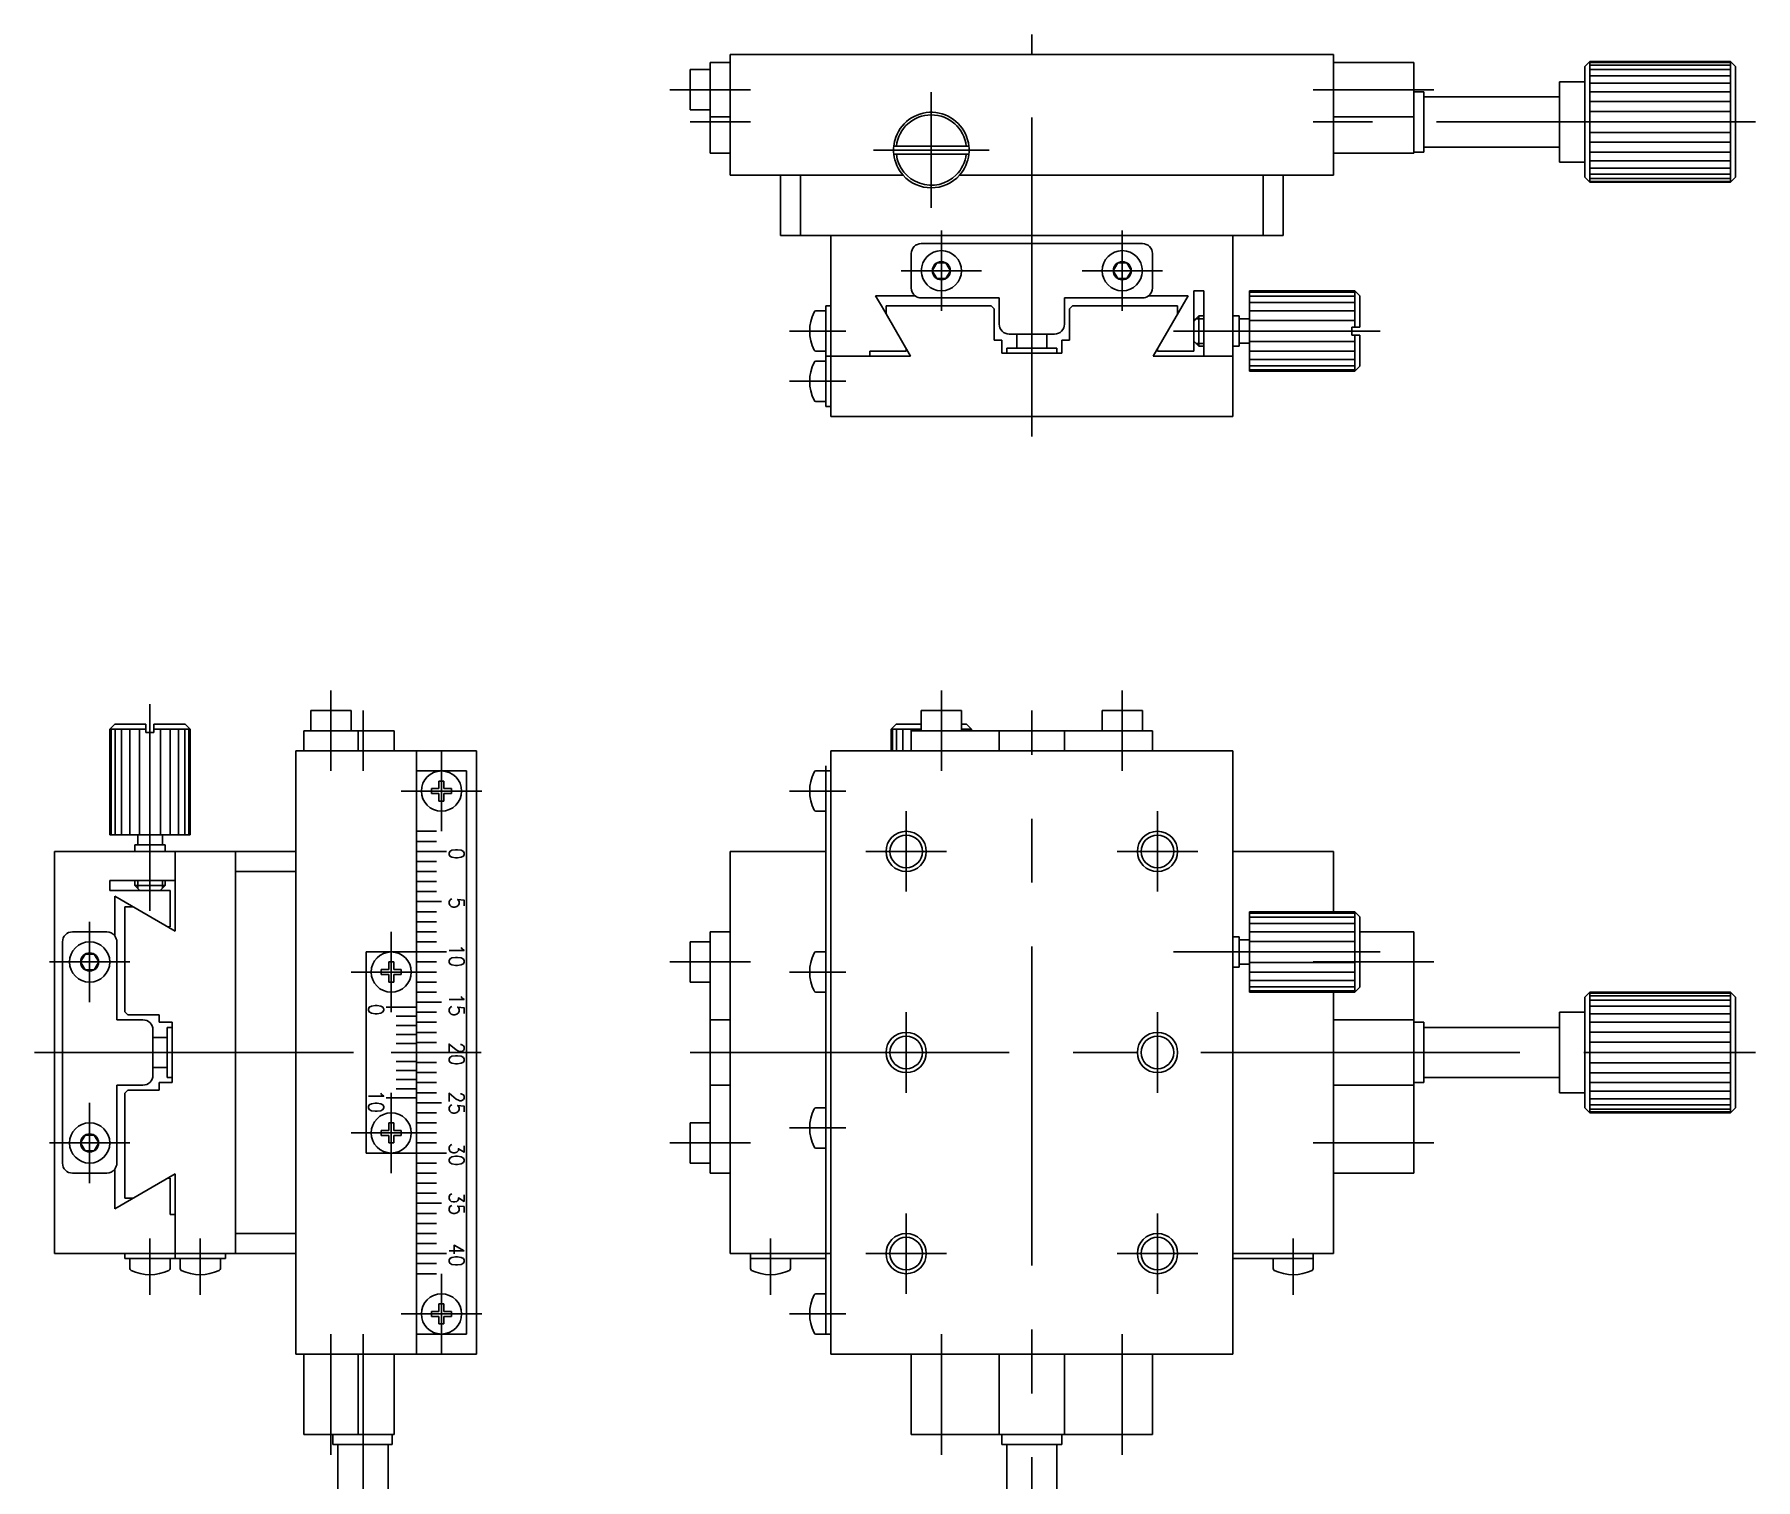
# Model space of a CAD drawing. Extents: x -99 to 282, y -146 to 101.
# Drawn here: x -99.2 to 72, y -42.5 to 101.3 of the extents above; entities that cross this region are included whole.
import ezdxf

# ---------------------------------------------------------------- set-up
doc = ezdxf.new("R2010")
doc.units = 0
doc.linetypes.add('CENTER', pattern=[50.8, 31.75, -6.35, 6.35, -6.35])
doc.layers.get('0').update_dxf_attribs({"linetype": 'CONTINUOUS'})
doc.layers.add('CENTER', color=1, linetype='CENTER')
doc.styles.add('CONVERTER_1', font='txt.shx', dxfattribs={"width": 0.9})

# ---------------------------------------------------------------- blocks, each defined once
blk = doc.blocks.new('*U13')
at = {"color": 7, "linetype": 'CONTINUOUS', "style": 'CONVERTER_1', "width": 0.9}
blk.add_text('10', height=1.5, rotation=270, dxfattribs=at).set_placement((-65.98, -3.71))
blk = doc.blocks.new('*U14')
at = {"color": 7, "linetype": 'CONTINUOUS', "style": 'CONVERTER_1', "width": 0.9}
blk.add_text('40', height=1.5, rotation=270, dxfattribs=at).set_placement((-57.98, -18.99))
blk = doc.blocks.new('*U15')
at = {"color": 7, "linetype": 'CONTINUOUS', "style": 'CONVERTER_1', "width": 0.9}
blk.add_text('30', height=1.5, rotation=270, dxfattribs=at).set_placement((-57.98, -8.99))
blk = doc.blocks.new('*U16')
at = {"color": 7, "linetype": 'CONTINUOUS', "style": 'CONVERTER_1', "width": 0.9}
blk.add_text('25', height=1.5, rotation=270, dxfattribs=at).set_placement((-57.98, -3.88))
blk = doc.blocks.new('*U17')
at = {"color": 7, "linetype": 'CONTINUOUS', "style": 'CONVERTER_1', "width": 0.9}
blk.add_text('35', height=1.5, rotation=270, dxfattribs=at).set_placement((-57.98, -13.88))
blk = doc.blocks.new('*U18')
at = {"color": 7, "linetype": 'CONTINUOUS', "style": 'CONVERTER_1', "width": 0.9}
blk.add_text('0', height=1.5, rotation=270, dxfattribs=at).set_placement((-65.98, 4.84))
blk = doc.blocks.new('*U19')
at = {"color": 7, "linetype": 'CONTINUOUS', "style": 'CONVERTER_1', "width": 0.9}
blk.add_text('10', height=1.5, rotation=270, dxfattribs=at).set_placement((-57.98, 10.79))
blk = doc.blocks.new('*U20')
at = {"color": 7, "linetype": 'CONTINUOUS', "style": 'CONVERTER_1', "width": 0.9}
blk.add_text('20', height=1.5, rotation=270, dxfattribs=at).set_placement((-57.98, 1.01))
blk = doc.blocks.new('*U21')
at = {"color": 7, "linetype": 'CONTINUOUS', "style": 'CONVERTER_1', "width": 0.9}
blk.add_text('15', height=1.5, rotation=270, dxfattribs=at).set_placement((-57.98, 5.9))
blk = doc.blocks.new('*U22')
at = {"color": 7, "linetype": 'CONTINUOUS', "style": 'CONVERTER_1', "width": 0.9}
blk.add_text('5', height=1.5, rotation=270, dxfattribs=at).set_placement((-57.98, 15.45))
blk = doc.blocks.new('*U23')
at = {"color": 7, "linetype": 'CONTINUOUS', "style": 'CONVERTER_1', "width": 0.9}
blk.add_text('0', height=1.5, rotation=270, dxfattribs=at).set_placement((-57.98, 20.34))

msp = doc.modelspace()

# ---------------------------------------------------------------- linework, layer by layer
at = {"color": 7, "linetype": 'CONTINUOUS'}
for p, q in [((-34, 95.75), (-34, 97.75)), ((-32, 97.75), (-34, 97.75)), ((-30, 98.45), (-32, 98.45)), ((-32, 98.45), (-32, 95.75)), ((30, 99.25), (-30, 99.25)), ((-30, 98.45), (-30, 99.25)), ((-30, 95.55), (-30, 98.45)), ((30, 99.25), (30, 87.25)), ((30, 99.25), (30, 98.45)), ((38, 98.45), (30, 98.45)), ((38, 98.45), (38, 93.05)), ((55, 98.05), (55.5, 98.55)), ((55, 98.05), (55, 87.05)), ((69.5, 98.55), (55.5, 98.55)), ((55.5, 98.55), (55.5, 98.46)), ((69.5, 98.46), (55.5, 98.46)), ((55.5, 98.46), (55.5, 98.19)), ((69.5, 98.19), (55.5, 98.19)), ((55.5, 98.19), (55.5, 97.75)), ((69.5, 97.75), (55.5, 97.75)), ((55.5, 97.75), (55.5, 97.15)), ((69.5, 98.55), (70, 98.05)), ((69.5, 98.55), (69.5, 98.46)), ((69.5, 98.46), (69.5, 98.19)), ((69.5, 98.19), (69.5, 97.75)), ((69.5, 97.75), (69.5, 97.15)), ((70, 98.05), (70, 94.75)), ((52.5, 96.55), (52.5, 88.55)), ((52.5, 96.55), (52.5, 95.05)), ((55, 96.55), (52.5, 96.55)), ((55, 96.55), (55, 88.55)), ((69.5, 97.15), (55.5, 97.15)), ((55.5, 97.15), (55.5, 96.41)), ((69.5, 96.41), (55.5, 96.41)), ((55.5, 96.41), (55.5, 95.55)), ((69.5, 97.15), (69.5, 96.41)), ((69.5, 96.41), (69.5, 95.55)), ((-34, 93.75), (-34, 95.75)), ((-32, 95.75), (-32, 89.45)), ((-30, 87.25), (-30, 95.75)), ((39, 95.55), (38, 95.55)), ((39, 95.55), (39, 89.55)), ((39, 95.05), (52.5, 95.05)), ((52.5, 95.05), (52.5, 90.05)), ((69.5, 95.55), (55.5, 95.55)), ((55.5, 95.55), (55.5, 94.57)), ((69.5, 94.57), (55.5, 94.57)), ((55.5, 94.57), (55.5, 93.59)), ((69.5, 95.55), (69.5, 94.57)), ((69.5, 94.57), (69.5, 93.59)), ((70, 94.75), (70, 94.55)), ((70, 94.55), (70, 90.55)), ((-32, 93.75), (-34, 93.75)), ((-30, 93.05), (-32, 93.05)), ((38, 93.05), (30, 93.05)), ((38, 93.05), (38, 89.45)), ((69.5, 93.59), (55.5, 93.59)), ((55.5, 93.59), (55.5, 92.55)), ((55.5, 92.55), (55.5, 86.55)), ((55.5, 92.55), (69.5, 92.55)), ((69.5, 93.59), (69.5, 92.55)), ((69.5, 92.55), (69.5, 86.55)), ((55.5, 91.51), (69.5, 91.51)), ((-30, 89.45), (-32, 89.45)), ((-30, 89.45), (-32, 89.45)), ((-6.26, 90.15), (-13.74, 90.15)), ((-6.26, 89.35), (-13.74, 89.35)), ((38, 89.45), (30, 89.45)), ((32, 89.45), (30, 89.45)), ((39, 89.55), (38, 89.55)), ((39, 90.05), (52.5, 90.05)), ((52.5, 90.05), (52.5, 88.55)), ((55.5, 90.53), (69.5, 90.53)), ((55.5, 89.55), (69.5, 89.55)), ((70, 90.55), (70, 87.05)), ((55, 88.55), (52.5, 88.55)), ((55, 88.55), (52.5, 88.55)), ((55.5, 88.69), (69.5, 88.69)), ((55.5, 87.95), (69.5, 87.95)), ((55.5, 87.36), (69.5, 87.36)), ((-12.81, 87.25), (-30, 87.25)), ((-25, 81.25), (-25, 87.25)), ((-23, 81.25), (-23, 87.25)), ((-20, 87.25), (-12.81, 87.25)), ((-7.19, 87.25), (20, 87.25)), ((8.5, 87.25), (-7.19, 87.25)), ((16.5, 87.25), (8.5, 87.25)), ((30, 87.25), (16.5, 87.25)), ((23, 81.25), (23, 87.25)), ((25, 81.25), (25, 87.25)), ((55.5, 86.55), (55, 87.05)), ((55.5, 86.91), (69.5, 86.91)), ((55.5, 86.64), (69.5, 86.64)), ((69.5, 86.55), (55.5, 86.55)), ((55.5, 86.55), (69.5, 86.55)), ((69.5, 86.55), (70, 87.05)), ((25, 81.25), (-25, 81.25)), ((-20, 63.25), (-20, 81.25)), ((20, 81.25), (20, 63.25)), ((-12, 76.05), (-12, 79.45)), ((-11, 80.45), (11, 80.45)), ((12, 76.05), (12, 79.45)), ((-9.45, 78.53), (-9.9, 77.75)), ((-9.9, 77.75), (-9.45, 76.97)), ((-8.55, 78.53), (-9.45, 78.53)), ((-8.55, 78.53), (-8.1, 77.75)), ((-8.55, 76.97), (-8.1, 77.75)), ((8.55, 78.53), (8.1, 77.75)), ((8.1, 77.75), (8.55, 76.97)), ((9.45, 78.53), (8.55, 78.53)), ((9.45, 78.53), (9.9, 77.75)), ((9.45, 76.97), (9.9, 77.75)), ((-9.45, 76.97), (-8.55, 76.97)), ((8.55, 76.97), (9.45, 76.97)), ((16.1, 75.75), (16.1, 69.75)), ((17.1, 75.75), (16.1, 75.75)), ((17.1, 75.75), (17.1, 69.75)), ((32.14, 75.75), (21.64, 75.75)), ((21.64, 72.98), (21.64, 75.75)), ((21.64, 75.61), (32.14, 75.61)), ((32.14, 72.15), (32.14, 75.75)), ((32.14, 75.75), (32.64, 75.25)), ((-20.5, 73.75), (-21.49, 73.75)), ((-20.5, 69.75), (-20.5, 74.25)), ((-20.5, 74.25), (-20, 74.25)), ((-15.54, 75.25), (-14.96, 74.25)), ((-11.6, 75.25), (-15.54, 75.25)), ((-14.96, 74.25), (-14.5, 73.45)), ((-4.05, 74.25), (-14.5, 74.25)), ((-14.5, 73.45), (-14.5, 74.25)), ((-11, 75.05), (-3.25, 75.05)), ((-4.05, 74.25), (-3.75, 73.95)), ((-3.75, 70.85), (-3.75, 73.95)), ((-3.25, 72.45), (-3.25, 75.05)), ((3.25, 75.05), (11, 75.05)), ((3.25, 72.45), (3.25, 75.05)), ((4.05, 74.25), (3.75, 73.95)), ((3.75, 73.95), (3.75, 70.85)), ((14.5, 74.25), (4.05, 74.25)), ((15.54, 75.25), (11.6, 75.25)), ((12.07, 69.25), (15.54, 75.25)), ((14.5, 73.46), (14.5, 74.25)), ((16.1, 73.75), (16.1, 71.75)), ((17.1, 74.25), (17.1, 71.25)), ((32.14, 75.22), (21.64, 75.22)), ((32.14, 74.58), (21.64, 74.58)), ((32.14, 73.75), (21.64, 73.75)), ((32.64, 72.15), (32.64, 75.25)), ((-14.5, 73.45), (-12.07, 69.25)), ((16.1, 72.75), (16.33, 72.98)), ((16.1, 70.75), (16.1, 72.75)), ((16.33, 72.98), (16.6, 73.25)), ((16.6, 70.25), (16.6, 73.25)), ((16.6, 73.25), (17.1, 73.25)), ((17.1, 73.25), (17.1, 72.98)), ((20.64, 73.25), (20, 73.25)), ((20.64, 70.25), (20.64, 73.25)), ((21.64, 72.98), (20.64, 72.98)), ((21.64, 71.75), (21.64, 72.98)), ((32.14, 72.79), (21.64, 72.79)), ((31.84, 72.15), (31.84, 71.75)), ((32.64, 72.15), (31.84, 72.15)), ((-3, 70.85), (-3.75, 70.85)), ((-3, 69.55), (-3, 70.85)), ((-1.5, 71.45), (-2.25, 71.45)), ((1.5, 71.45), (-1.5, 71.45)), ((-1.5, 70.05), (-1.5, 71.45)), ((1.5, 70.05), (1.5, 71.45)), ((2.25, 71.45), (1.5, 71.45)), ((3.75, 70.85), (3, 70.85)), ((3, 70.85), (3, 69.55)), ((16.1, 71.75), (16.1, 70.25)), ((16.33, 70.53), (16.1, 70.75)), ((16.6, 70.25), (16.33, 70.53)), ((17.1, 70.25), (16.6, 70.25)), ((17.1, 71.75), (17.1, 70.53)), ((17.1, 70.53), (17.1, 70.25)), ((17.1, 70.25), (17.1, 69.75)), ((20, 70.25), (20.64, 70.25)), ((21.64, 70.53), (20.64, 70.53)), ((21.64, 71.75), (31.84, 71.75)), ((21.64, 70.53), (21.64, 71.75)), ((21.64, 70.72), (32.14, 70.72)), ((21.64, 67.89), (21.64, 70.53)), ((31.84, 71.75), (31.84, 71.35)), ((31.84, 71.35), (32.64, 71.35)), ((32.14, 67.75), (32.14, 71.35)), ((32.64, 68.25), (32.64, 71.35)), ((-21.49, 69.75), (-20.5, 69.75)), ((-20.5, 68.75), (-21.49, 68.75)), ((-20.5, 69.25), (-20.5, 69.75)), ((-12.07, 69.25), (-20.5, 69.25)), ((-20.5, 64.25), (-20.5, 69.25)), ((-12.5, 69.75), (-16.1, 69.75)), ((-16.1, 69.25), (-16.1, 69.75)), ((-12.5, 69.99), (-12.5, 69.75)), ((-2.5, 69.55), (-3, 69.55)), ((-1.5, 70.05), (-2.5, 70.05)), ((-2.5, 69.55), (-2.5, 70.05)), ((2.5, 69.55), (-2.5, 69.55)), ((1.5, 70.05), (-1.5, 70.05)), ((2.5, 70.05), (1.5, 70.05)), ((2.5, 69.55), (2.5, 70.05)), ((3, 69.55), (2.5, 69.55)), ((17, 69.25), (12.07, 69.25)), ((12.5, 69.75), (12.5, 69.99)), ((16.1, 69.75), (12.5, 69.75)), ((16, 69.25), (12.5, 69.25)), ((20, 69.25), (17, 69.25)), ((17.1, 69.75), (17.1, 69.25)), ((21.64, 69.75), (32.14, 69.75)), ((21.64, 68.92), (32.14, 68.92)), ((21.64, 68.29), (32.14, 68.29)), ((32.14, 67.89), (21.64, 67.89)), ((21.64, 67.75), (21.64, 67.89)), ((21.64, 67.75), (32.14, 67.75)), ((32.64, 68.25), (32.14, 67.75)), ((-21.49, 64.75), (-20.5, 64.75)), ((-20, 64.25), (-20.5, 64.25)), ((20, 63.25), (-20, 63.25)), ((-91.73, 32.14), (-91.23, 32.64)), ((-88.13, 32.64), (-91.23, 32.64)), ((-88.13, 32.64), (-88.13, 31.84)), ((-87.33, 31.84), (-87.33, 32.64)), ((-84.23, 32.64), (-87.33, 32.64)), ((-84.23, 32.64), (-83.73, 32.14)), ((-71.73, 34), (-71.73, 32)), ((-71.73, 34), (-69.73, 34)), ((-69.73, 34), (-67.73, 34)), ((-67.73, 34), (-67.73, 32)), ((-14, 32.14), (-13.5, 32.64)), ((-11, 32.64), (-13.5, 32.64)), ((-11, 34), (-7, 34)), ((-11, 34), (-11, 32)), ((-7, 34), (-7, 32)), ((-6.5, 32.64), (-7, 32.64)), ((-6.5, 32.64), (-6, 32.14)), ((7, 34), (11, 34)), ((7, 32), (7, 34)), ((11, 32), (11, 34)), ((-91.73, 32.14), (-91.73, 21.64)), ((-88.13, 32.14), (-91.73, 32.14)), ((-91.59, 21.64), (-91.59, 32.14)), ((-91.19, 32.14), (-91.19, 21.64)), ((-90.55, 32.14), (-90.55, 21.64)), ((-89.73, 32.14), (-89.73, 21.64)), ((-88.76, 32.14), (-88.76, 21.64)), ((-88.13, 31.84), (-87.73, 31.84)), ((-87.73, 21.64), (-87.73, 31.84)), ((-87.73, 31.84), (-87.33, 31.84)), ((-83.73, 32.14), (-87.33, 32.14)), ((-86.69, 21.64), (-86.69, 32.14)), ((-85.73, 21.64), (-85.73, 32.14)), ((-84.9, 21.64), (-84.9, 32.14)), ((-84.26, 21.64), (-84.26, 32.14)), ((-83.86, 32.14), (-83.86, 21.64)), ((-83.73, 21.64), (-83.73, 32.14)), ((-69.73, 32), (-72.43, 32)), ((-72.43, 32), (-72.43, 30)), ((-63.43, 32), (-69.73, 32)), ((-67.03, 32), (-67.03, 30)), ((-63.43, 32), (-63.43, 30)), ((-63.43, 32), (-63.43, 30)), ((-11, 32.14), (-14, 32.14)), ((-14, 32.14), (-14, 30)), ((-13.86, 30), (-13.86, 32.14)), ((-13.46, 32.14), (-13.46, 30)), ((-12.83, 32.14), (-12.83, 30)), ((-12, 32.14), (-12, 30)), ((-12, 32), (-7, 32)), ((-12, 32), (-12, 30)), ((-6, 32.14), (-7, 32.14)), ((-7, 32), (-5, 32)), ((-6.54, 32), (-6.54, 32.14)), ((-6.14, 32.14), (-6.14, 32)), ((-6, 32), (-6, 32.14)), ((-5, 32), (-3.5, 32)), ((-3.5, 32), (-3.25, 32)), ((-3.25, 32), (3.25, 32)), ((-3.25, 32), (-3.25, 30)), ((3.25, 32), (3.5, 32)), ((3.25, 32), (3.25, 30)), ((3.5, 32), (5, 32)), ((5, 32), (12, 32)), ((11, 32), (12, 32)), ((12, 32), (12, 30)), ((-73.23, 30), (-73.23, -30)), ((-73.23, 30), (-55.23, 30)), ((-73.23, 30), (-72.43, 30)), ((-72.43, 30), (-69.53, 30)), ((-70.53, 30), (-69.83, 30)), ((-69.83, 30), (-70.13, 30)), ((-69.73, 30), (-63.43, 30)), ((-69.73, 30), (-69.73, 30)), ((-61.23, 30), (-61.23, 17.5)), ((-55.23, 30), (-55.23, -30)), ((-20, 28), (-20, 30)), ((-20, 30), (-5, 30)), ((-5, 30), (-3.5, 30)), ((-3.5, 30), (-3.25, 30)), ((-3.25, 30), (3.25, 30)), ((3.25, 30), (3.5, 30)), ((3.5, 30), (5, 30)), ((5, 30), (20, 30)), ((10, 30), (12, 30)), ((12, 30), (14, 30)), ((20, 30), (20, -30)), ((-56.23, 28), (-61.23, 28)), ((-56.23, -28), (-56.23, 28)), ((-20.5, 28), (-21.49, 28)), ((-20.5, 28.5), (-20.5, -28)), ((-20, 28), (-20.5, 28)), ((-20, -30), (-20, 28)), ((-59.73, 26.25), (-59.73, 25.75)), ((-58.98, 26.25), (-59.73, 26.25)), ((-59.73, 25.75), (-58.98, 25.75)), ((-58.98, 27), (-58.98, 26.25)), ((-58.48, 27), (-58.98, 27)), ((-58.98, 25.75), (-58.98, 25)), ((-58.48, 26.25), (-58.48, 27)), ((-57.73, 26.25), (-58.48, 26.25)), ((-58.48, 25.75), (-57.73, 25.75)), ((-58.48, 25), (-58.48, 25.75)), ((-57.73, 25.75), (-57.73, 26.25)), ((-58.98, 25), (-58.48, 25)), ((-21.49, 24), (-20.5, 24)), ((-88.95, 21.64), (-91.73, 21.64)), ((-86.23, 20.64), (-89.23, 20.64)), ((-89.23, 20.64), (-89.23, 20)), ((-87.73, 21.64), (-88.95, 21.64)), ((-88.95, 21.64), (-88.95, 20.64)), ((-86.5, 21.64), (-87.73, 21.64)), ((-86.5, 21.64), (-86.5, 20.64)), ((-83.86, 21.64), (-86.5, 21.64)), ((-86.23, 20), (-86.23, 20.64)), ((-83.73, 21.64), (-83.86, 21.64)), ((-59.23, 22), (-61.23, 22)), ((-59.23, 21), (-61.23, 21)), ((-97.23, -20), (-97.23, 20)), ((-97.23, 20), (-85.23, 20)), ((-85.23, 20), (-73.23, 20)), ((-85.23, 20), (-85.23, 17)), ((-79.23, 20), (-79.23, -20)), ((-73.23, 20), (-73.23, -20)), ((-58.23, 20), (-61.23, 20)), ((-59.23, 19), (-61.23, 19)), ((-30, 5), (-30, 20)), ((-30, 20), (-20.5, 20)), ((20, 20), (30, 20)), ((30, 20), (30, 14.57)), ((-79.23, 18), (-73.23, 18)), ((-59.23, 18), (-61.23, 18)), ((-61.23, 17.5), (-61.23, 7.5)), ((-97.23, 16.5), (-97.23, 8.5)), ((-91.73, 17.1), (-85.73, 17.1)), ((-91.73, 17.1), (-91.73, 16.1)), ((-91.73, 16.1), (-85.73, 16.1)), ((-85.23, 12.07), (-91.23, 15.54)), ((-91.23, 15.54), (-91.23, 11.6)), ((-90.23, 17.1), (-87.23, 17.1)), ((-89.73, 16.1), (-87.73, 16.1)), ((-89.23, 17.1), (-88.95, 17.1)), ((-89.23, 16.6), (-89.23, 17.1)), ((-86.23, 16.6), (-89.23, 16.6)), ((-88.73, 16.1), (-89.23, 16.6)), ((-86.73, 16.1), (-88.73, 16.1)), ((-87.73, 17.1), (-86.5, 17.1)), ((-87.73, 16.1), (-86.23, 16.1)), ((-86.23, 16.6), (-86.73, 16.1)), ((-86.5, 17.1), (-86.23, 17.1)), ((-86.23, 17.1), (-86.23, 16.6)), ((-86.23, 17.1), (-85.73, 17.1)), ((-85.73, 17.1), (-85.23, 17.1)), ((-85.73, 16.1), (-85.73, 12.5)), ((-85.23, 17), (-85.23, 12.07)), ((-85.23, 16), (-85.23, 12.5)), ((-59.23, 17), (-61.23, 17)), ((-59.23, 16), (-61.23, 16)), ((-90.23, 14.5), (-90.23, 4.05)), ((-89.43, 14.5), (-90.23, 14.5)), ((-58.73, 15), (-61.23, 15)), ((-59.23, 14), (-61.23, 14)), ((-30, 12), (-30, 14)), ((32.14, 14), (21.64, 14)), ((21.64, 13.86), (21.64, 14)), ((21.64, 11.22), (21.64, 13.86)), ((21.64, 13.86), (32.14, 13.86)), ((30, 14.57), (30, 14)), ((32.14, 6), (32.14, 14)), ((32.14, 14), (32.64, 13.5)), ((-92.03, 12), (-95.43, 12)), ((-85.73, 12.5), (-85.96, 12.5)), ((-59.23, 13), (-61.23, 13)), ((-59.23, 12), (-61.23, 12)), ((-32, 12), (-30, 12)), ((-32, 5), (-32, 12)), ((-32, 11), (-32, 12)), ((-30, 10), (-30, 12)), ((32.14, 13.46), (21.64, 13.46)), ((32.14, 12.83), (21.64, 12.83)), ((32.14, 12), (21.64, 12)), ((32.64, 6.5), (32.64, 13.5)), ((32.64, 12), (38, 12)), ((38, 12), (38, 4)), ((-96.43, -11), (-96.43, 11)), ((-91.03, 3.25), (-91.03, 11)), ((-59.23, 11), (-61.23, 11)), ((-34, 7), (-34, 11)), ((-32, 11), (-34, 11)), ((20.64, 11.5), (20, 11.5)), ((20.64, 8.5), (20.64, 11.5)), ((20.64, 11.22), (21.64, 11.22)), ((21.64, 10), (21.64, 11.22)), ((32.14, 11.04), (21.64, 11.04)), ((-94.18, 9.78), (-94.63, 9)), ((-94.63, 9), (-94.18, 8.22)), ((-93.28, 9.78), (-94.18, 9.78)), ((-93.28, 9.78), (-92.83, 9)), ((-93.28, 8.22), (-92.83, 9)), ((-66.23, -10), (-66.23, 10)), ((-58.23, 10), (-66.23, 10)), ((-63.48, 9), (-63.98, 9)), ((-63.98, 9), (-63.98, 8.25)), ((-63.48, 8.25), (-63.48, 9)), ((-59.23, 9), (-61.23, 9)), ((-20.5, 10), (-21.49, 10)), ((20.64, 8.77), (21.64, 8.77)), ((31.84, 10), (21.64, 10)), ((21.64, 8.77), (21.64, 10)), ((21.64, 8.96), (32.14, 8.96)), ((21.64, 6), (21.64, 8.77)), ((-97.23, 8.5), (-97.23, -7.19)), ((-94.18, 8.22), (-93.28, 8.22)), ((-63.98, 8.25), (-64.73, 8.25)), ((-64.73, 8.25), (-64.73, 7.75)), ((-64.73, 7.75), (-63.98, 7.75)), ((-63.98, 7.75), (-63.98, 7)), ((-63.98, 7), (-63.48, 7)), ((-62.73, 8.25), (-63.48, 8.25)), ((-63.48, 7), (-63.48, 7.75)), ((-63.48, 7.75), (-62.73, 7.75)), ((-62.73, 7.75), (-62.73, 8.25)), ((-59.23, 8), (-61.23, 8)), ((-61.23, 7.5), (-61.23, -6.5)), ((-59.23, 7), (-61.23, 7)), ((-32, 7), (-34, 7)), ((20, 8.5), (20.64, 8.5)), ((21.64, 8), (32.14, 8)), ((21.64, 7.17), (32.14, 7.17)), ((-59.23, 6), (-61.23, 6)), ((-21.49, 6), (-20.5, 6)), ((21.64, 6.54), (32.14, 6.54)), ((32.14, 6.14), (21.64, 6.14)), ((21.64, 6), (32.14, 6)), ((30, 6), (30, 4)), ((32.64, 6.5), (32.14, 6)), ((55, 5.5), (55.5, 6)), ((55, 5.5), (55, -5.5)), ((55.5, 6), (69.5, 6)), ((69.5, 6), (55.5, 6)), ((55.5, 6), (55.5, 0)), ((69.5, 5.91), (55.5, 5.91)), ((69.5, 5.64), (55.5, 5.64)), ((69.5, 5.2), (55.5, 5.2)), ((70, 5.5), (69.5, 6)), ((69.5, 6), (69.5, 0)), ((70, 5.5), (70, 2)), ((-90.23, 4.05), (-89.93, 3.75)), ((-89.93, 3.75), (-86.83, 3.75)), ((-86.83, 3.75), (-86.83, 3)), ((-61.23, 4.5), (-64.23, 4.5)), ((-61.23, 3.6), (-63.23, 3.6)), ((-58.73, 5), (-61.23, 5)), ((-59.23, 4), (-61.23, 4)), ((-32, 3.5), (-32, 5)), ((-32, 3.25), (-32, 3.5)), ((-30, 3.5), (-30, 5)), ((-30, 3.25), (-30, 3.5)), ((30, 4), (30, 3)), ((38, 4), (38, 2.5)), ((52.5, 4), (52.5, -4)), ((52.5, 4), (52.5, 2.5)), ((52.5, 4), (55, 4)), ((52.5, 4), (55, 4)), ((55, 4), (55, -4)), ((69.5, 4.6), (55.5, 4.6)), ((69.5, 3.86), (55.5, 3.86)), ((-88.43, 3.25), (-91.03, 3.25)), ((-87.43, 2.25), (-87.43, 1.5)), ((-86.83, 3), (-85.53, 3)), ((-86.03, 2.5), (-86.03, 1.5)), ((-85.53, 2.5), (-86.03, 2.5)), ((-85.53, 3), (-85.53, 2.5)), ((-85.53, 2.5), (-85.53, -2.5)), ((-63.23, 2.7), (-61.23, 2.7)), ((-61.23, 1.8), (-63.23, 1.8)), ((-59.23, 3), (-61.23, 3)), ((-59.23, 2), (-61.23, 2)), ((-32, -3.25), (-32, 3.25)), ((-32, 3.25), (-30, 3.25)), ((-30, -3.25), (-30, 3.25)), ((30, 3.25), (38, 3.25)), ((30, 3), (30, 2.5)), ((30, 2.5), (30, -2.5)), ((38, 3), (39, 3)), ((38, 2.5), (38, -2.5)), ((39, 3), (39, 2.5)), ((52.5, 2.5), (39, 2.5)), ((39, 2.5), (39, -2.5)), ((52.5, 2.5), (52.5, -2.5)), ((69.5, 3), (55.5, 3)), ((69.5, 2.02), (55.5, 2.02)), ((70, 2), (70, -2)), ((-87.43, 1.5), (-87.43, -1.5)), ((-86.03, 1.5), (-87.43, 1.5)), ((-86.03, 1.5), (-86.03, -1.5)), ((-63.73, 0), (-61.23, 0)), ((-63.23, 0.9), (-61.23, 0.9)), ((-61.23, 1), (-59.23, 1)), ((-61.23, 0), (-58.23, 0)), ((69.5, 1.04), (55.5, 1.04)), ((69.5, 0), (55.5, 0)), ((55.5, 0), (55.5, -1.04)), ((69.5, 0), (69.5, -1.04)), ((-87.43, -1.5), (-87.43, -2.25)), ((-86.03, -1.5), (-87.43, -1.5)), ((-86.03, -1.5), (-86.03, -2.5)), ((-63.23, -0.9), (-61.23, -0.9)), ((-61.23, -1), (-59.23, -1)), ((55.5, -1.04), (69.5, -1.04)), ((55.5, -1.04), (55.5, -2.02)), ((69.5, -1.04), (69.5, -2.02)), ((-88.43, -3.25), (-91.03, -3.25)), ((-91.03, -11), (-91.03, -3.25)), ((-85.53, -3), (-86.83, -3)), ((-86.83, -3), (-86.83, -3.75)), ((-85.53, -2.5), (-86.03, -2.5)), ((-85.53, -2.5), (-85.53, -3)), ((-63.23, -1.8), (-61.23, -1.8)), ((-63.23, -2.7), (-61.23, -2.7)), ((-61.23, -2), (-59.23, -2)), ((-61.23, -3), (-59.23, -3)), ((-32, -3.25), (-30, -3.25)), ((-32, -3.5), (-32, -3.25)), ((-30, -3.5), (-30, -3.25)), ((30, -2.5), (30, -3)), ((30, -3), (30, -4)), ((30, -3.25), (38, -3.25)), ((38, -2.5), (38, -3)), ((38, -3), (39, -3)), ((38, -3), (38, -4)), ((52.5, -2.5), (39, -2.5)), ((39, -2.5), (39, -3)), ((52.5, -2.5), (52.5, -4)), ((55.5, -2.02), (55.5, -3)), ((55.5, -2.02), (69.5, -2.02)), ((55.5, -3), (69.5, -3)), ((55.5, -3), (55.5, -3.86)), ((69.5, -2.02), (69.5, -3)), ((69.5, -3), (69.5, -3.86)), ((70, -2), (70, -2.2)), ((70, -2.2), (70, -5.5)), ((-90.23, -4.05), (-89.93, -3.75)), ((-90.23, -4.05), (-90.23, -14.5)), ((-86.83, -3.75), (-89.93, -3.75)), ((-61.23, -4.5), (-64.23, -4.5)), ((-63.23, -3.6), (-61.23, -3.6)), ((-61.23, -4), (-59.23, -4)), ((-58.73, -5), (-61.23, -5)), ((-32, -5), (-32, -3.5)), ((-32, -12), (-32, -5)), ((-30, -5), (-30, -3.5)), ((-30, -20), (-30, -5)), ((30, -4), (30, -5)), ((30, -5), (30, -10)), ((38, -4), (38, -12)), ((52.5, -4), (55, -4)), ((55.5, -3.86), (69.5, -3.86)), ((55.5, -3.86), (55.5, -4.6)), ((55.5, -4.6), (69.5, -4.6)), ((55.5, -4.6), (55.5, -5.2)), ((69.5, -3.86), (69.5, -4.6)), ((69.5, -4.6), (69.5, -5.2)), ((-61.23, -6), (-59.23, -6)), ((-61.23, -6.5), (-61.23, -18.5)), ((-20.5, -5.5), (-21.49, -5.5)), ((55.5, -6), (55, -5.5)), ((55.5, -5.2), (69.5, -5.2)), ((55.5, -5.2), (55.5, -5.64)), ((55.5, -5.64), (69.5, -5.64)), ((55.5, -5.64), (55.5, -5.91)), ((55.5, -5.91), (69.5, -5.91)), ((55.5, -5.91), (55.5, -6)), ((55.5, -6), (69.5, -6)), ((69.5, -5.2), (69.5, -5.64)), ((70, -5.5), (69.5, -6)), ((69.5, -5.64), (69.5, -5.91)), ((69.5, -5.91), (69.5, -6)), ((-94.18, -8.22), (-94.63, -9)), ((-93.28, -8.22), (-94.18, -8.22)), ((-93.28, -8.22), (-92.83, -9)), ((-63.98, -7.75), (-64.73, -7.75)), ((-64.73, -7.75), (-64.73, -8.25)), ((-64.73, -8.25), (-63.98, -8.25)), ((-63.98, -7), (-63.98, -7.75)), ((-63.48, -7), (-63.98, -7)), ((-63.98, -8.25), (-63.98, -9)), ((-63.48, -7.75), (-63.48, -7)), ((-62.73, -7.75), (-63.48, -7.75)), ((-63.48, -9), (-63.48, -8.25)), ((-63.48, -8.25), (-62.73, -8.25)), ((-62.73, -8.25), (-62.73, -7.75)), ((-61.23, -7), (-59.23, -7)), ((-61.23, -8), (-59.23, -8)), ((-34, -11), (-34, -7)), ((-34, -7), (-32, -7)), ((-94.63, -9), (-94.18, -9.78)), ((-94.18, -9.78), (-93.28, -9.78)), ((-93.28, -9.78), (-92.83, -9)), ((-58.23, -10), (-66.23, -10)), ((-63.98, -9), (-63.48, -9)), ((-61.23, -9), (-59.23, -9)), ((-21.49, -9.5), (-20.5, -9.5)), ((30, -10), (30, -12)), ((-91.23, -11.6), (-91.23, -15.54)), ((-61.23, -11), (-59.23, -11)), ((-34, -11), (-32, -11)), ((-92.03, -12), (-95.43, -12)), ((-91.23, -15.54), (-85.23, -12.07)), ((-85.96, -12.5), (-85.73, -12.5)), ((-85.73, -12.5), (-85.73, -16.1)), ((-85.23, -12.07), (-85.23, -20.5)), ((-61.23, -12), (-59.23, -12)), ((-61.23, -13), (-59.23, -13)), ((-32, -12), (-30, -12)), ((30, -12), (38, -12)), ((30, -12), (30, -14)), ((-89.43, -14.5), (-90.23, -14.5)), ((-61.23, -14), (-59.23, -14)), ((-61.23, -15), (-58.73, -15)), ((30, -14), (30, -20)), ((-85.23, -16.1), (-85.73, -16.1)), ((-61.23, -16), (-59.23, -16)), ((-61.23, -17), (-59.23, -17)), ((-73.23, -18), (-79.23, -18)), ((-61.23, -18), (-59.23, -18)), ((-61.23, -18.5), (-61.23, -30)), ((-73.23, -20), (-97.23, -20)), ((-90.23, -20.5), (-90.23, -20)), ((-85.73, -20.5), (-90.23, -20.5)), ((-89.73, -20.5), (-89.73, -21.49)), ((-85.23, -20.5), (-85.73, -20.5)), ((-85.73, -21.49), (-85.73, -20.5)), ((-80.23, -20.5), (-85.23, -20.5)), ((-83.23, -20), (-84.73, -20)), ((-84.73, -20.5), (-84.73, -21.49)), ((-80.73, -21.49), (-80.73, -20.5)), ((-80.23, -20), (-80.23, -20.5)), ((-61.23, -19), (-59.23, -19)), ((-61.23, -20), (-58.23, -20)), ((-28, -20), (-30, -20)), ((-20, -20), (-28, -20)), ((-28, -20), (-28, -20.5)), ((-28, -20.5), (-20.5, -20.5)), ((-28, -20.5), (-28, -21.49)), ((-24, -21.49), (-24, -20.5)), ((30, -20), (20, -20)), ((20, -20.5), (28, -20.5)), ((24, -20.5), (24, -21.49)), ((28, -20.5), (28, -20)), ((28, -21.49), (28, -20.5)), ((-61.23, -21), (-59.23, -21)), ((-61.23, -22), (-59.23, -22)), ((-58.98, -25), (-58.98, -25.75)), ((-58.48, -25), (-58.98, -25)), ((-58.48, -25.75), (-58.48, -25)), ((-20.5, -24), (-21.49, -24)), ((-58.98, -25.75), (-59.73, -25.75)), ((-59.73, -25.75), (-59.73, -26.25)), ((-59.73, -26.25), (-58.98, -26.25)), ((-58.98, -26.25), (-58.98, -27)), ((-58.98, -27), (-58.48, -27)), ((-57.73, -25.75), (-58.48, -25.75)), ((-58.48, -27), (-58.48, -26.25)), ((-58.48, -26.25), (-57.73, -26.25)), ((-57.73, -26.25), (-57.73, -25.75)), ((-61.23, -28), (-56.23, -28)), ((-21.49, -28), (-20.5, -28)), ((-20.5, -28), (-20, -28)), ((-63.43, -30), (-73.23, -30)), ((-62.63, -30), (-73.23, -30)), ((-72.43, -30), (-73.23, -30)), ((-72.43, -30), (-72.43, -38)), ((-67.03, -30), (-67.03, -38)), ((-63.43, -30), (-63.43, -38)), ((-63.43, -30), (-63.43, -32)), ((-55.23, -30), (-63.23, -30)), ((-14, -30), (-20, -30)), ((-12, -30), (-14, -30)), ((-12, -30), (-12, -38)), ((-10, -30), (-12, -30)), ((-5, -30), (-10, -30)), ((-4, -30), (-5, -30)), ((-3, -30), (-4, -30)), ((-3.25, -30), (-3.25, -38)), ((-2.5, -30), (-3, -30)), ((2.5, -30), (-2.5, -30)), ((3, -30), (2.5, -30)), ((4, -30), (3, -30)), ((3.25, -30), (3.25, -38)), ((10, -30), (4, -30)), ((12, -30), (10, -30)), ((12, -30), (12, -38)), ((14, -30), (12, -30)), ((20, -30), (14, -30)), ((-67.03, -38), (-72.43, -38)), ((-69.53, -38), (-69.53, -39)), ((-63.63, -39), (-69.53, -39)), ((-69.03, -52.5), (-69.03, -39)), ((-63.43, -38), (-67.03, -38)), ((-64.03, -52.5), (-64.03, -39)), ((-63.63, -38), (-63.63, -39)), ((-4, -38), (-12, -38)), ((-3, -38), (-4, -38)), ((-3, -38), (-3, -39)), ((-2.5, -38), (-3, -38)), ((-2.5, -39), (-3, -39)), ((2.5, -38), (-2.5, -38)), ((2.5, -39), (-2.5, -39)), ((-2.5, -52.5), (-2.5, -39)), ((4, -38), (2.5, -38)), ((2.5, -52.5), (2.5, -39)), ((3, -39), (2.5, -39)), ((3, -38), (3, -39)), ((12, -38), (4, -38))]:
    msp.add_line(p, q, dxfattribs=at)
at = {"color": 3, "linetype": 'CONTINUOUS'}
for p, q in [((16.33, 72.98), (17.1, 72.98)), ((16.33, 70.52), (17.1, 70.52)), ((-88.95, 17.1), (-88.95, 16.33)), ((-86.5, 17.1), (-86.5, 16.33))]:
    msp.add_line(p, q, dxfattribs=at)
at = {"color": 7, "linetype": 'CONTINUOUS'}
for centre, radius in [((-9, 77.75), 2), ((9, 77.75), 2), ((-9, 77.75), 0.9), ((9, 77.75), 0.9), ((-58.73, 26), 2), ((-12.5, 20), 1.62), ((12.5, 20), 1.62), ((-93.73, 9), 2), ((-93.73, 9), 0.9), ((-63.73, 8), 2), ((-12.5, 0), 1.62), ((12.5, 0), 1.62), ((-63.73, -8), 2), ((-93.73, -9), 2), ((-93.73, -9), 0.9), ((-12.5, -20), 1.62), ((12.5, -20), 1.62), ((-58.73, -26), 2)]:
    msp.add_circle(centre, radius, dxfattribs=at)
at = {"color": 3, "linetype": 'CONTINUOUS'}
for centre in [(-12.5, 20), (12.5, 20), (-12.5, 0), (12.5, 0), (-12.5, -20), (12.5, -20)]:
    msp.add_circle(centre, 2, dxfattribs=at)
at = {"color": 7, "linetype": 'CONTINUOUS'}
for centre, radius, start, end in [((-10, 89.75), 3.76, 6.1042, 160.1725), ((-10, 89.75), 3.5, 6.5624, 173.4376), ((-10, 89.75), 3.76, 160.1725, 173.8958), ((-10, 89.75), 3.76, 173.8958, 186.1042), ((-10, 89.75), 3.76, 186.1042, 221.6518), ((-10, 89.75), 3.5, 186.5624, 315), ((-10, 89.75), 3.5, 315, 353.4376), ((-10, 89.75), 3.76, 318.3482, 353.8958), ((-10, 89.75), 3.76, 353.8958, 6.1042), ((-10, 89.75), 3.76, 221.6518, 318.3482), ((-11, 79.45), 1, 90, 180), ((11, 79.45), 1, 360, 90), ((-11, 76.05), 1, 180, 233.1301), ((11, 76.05), 1, 306.8699, 360), ((-17.75, 71.75), 4.35, 154.3284, 205.6716), ((-21.49, 73.55), 0.2, 90, 154.3284), ((-11, 76.05), 1, 233.1301, 270), ((11, 76.05), 1, 270, 306.8699), ((-2.25, 72.45), 1, 180, 270), ((2.25, 72.45), 1, 270, 0), ((-17.75, 66.75), 4.35, 154.3284, 205.6716), ((-21.49, 69.95), 0.2, 205.6716, 270), ((-21.49, 68.55), 0.2, 90, 154.3284), ((-21.49, 64.95), 0.2, 205.6716, 270), ((-17.75, 26), 4.35, 154.3284, 205.6716), ((-21.49, 27.8), 0.2, 90, 154.3284), ((-21.49, 24.2), 0.2, 205.6716, 270), ((-95.43, 11), 1, 90, 180), ((-92.03, 11), 1, 36.8699, 90), ((-92.03, 11), 1, 0, 36.8699), ((-17.75, 8), 4.35, 154.3284, 205.6716), ((-21.49, 9.8), 0.2, 90, 154.3284), ((-21.49, 6.2), 0.2, 205.6716, 270), ((-88.43, 2.25), 1, 0, 90), ((-88.43, -2.25), 1, 270, 0), ((-17.75, -7.5), 4.35, 154.3284, 205.6716), ((-21.49, -5.7), 0.2, 90, 154.3284), ((-21.49, -9.3), 0.2, 205.6716, 270), ((-95.43, -11), 1, 180, 270), ((-92.03, -11), 1, 270, 323.1301), ((-92.03, -11), 1, 323.1301, 0), ((-89.53, -21.49), 0.2, 180, 244.3284), ((-87.73, -17.75), 4.35, 244.3284, 295.6716), ((-85.93, -21.49), 0.2, 295.6716, 0), ((-84.53, -21.49), 0.2, 180, 244.3284), ((-82.73, -17.75), 4.35, 244.3284, 295.6716), ((-80.93, -21.49), 0.2, 295.6716, 0), ((-27.8, -21.49), 0.2, 180, 244.3284), ((-26, -17.75), 4.35, 244.3284, 295.6716), ((-24.2, -21.49), 0.2, 295.6716, 0), ((24.2, -21.49), 0.2, 180, 244.3284), ((26, -17.75), 4.35, 244.3284, 295.6716), ((27.8, -21.49), 0.2, 295.6716, 0), ((-17.75, -26), 4.35, 154.3284, 205.6716), ((-21.49, -24.2), 0.2, 90, 154.3284), ((-21.49, -27.8), 0.2, 205.6716, 270)]:
    msp.add_arc(centre, radius, start, end, dxfattribs=at)
at = {"layer": 'CENTER', "color": 1, "linetype": 'CENTER'}
for p, q in [((0, 61.25), (0, 101.25)), ((-28, 95.75), (-36, 95.75)), ((-10, 83.99), (-10, 95.51)), ((40, 95.75), (28, 95.75)), ((-28, 92.55), (-34, 92.55)), ((72, 92.55), (28, 92.55)), ((69.5, 92.55), (55.5, 92.55)), ((-4.24, 89.75), (-15.76, 89.75)), ((-9, 81.75), (-9, 73.75)), ((9, 81.75), (9, 73.75)), ((-13, 77.75), (-5, 77.75)), ((5, 77.75), (13, 77.75)), ((-24.1, 71.75), (-18.5, 71.75)), ((34.64, 71.75), (14.1, 71.75)), ((-24.1, 66.75), (-18.5, 66.75)), ((-69.73, 36), (-69.73, 28)), ((-9, 36), (-9, 28)), ((9, 28), (9, 36)), ((-87.73, 34.64), (-87.73, 14.1)), ((-66.53, 34), (-66.53, 28)), ((0, -72), (0, 34)), ((-58.73, 30), (-58.73, 22)), ((-54.73, 26), (-62.73, 26)), ((-24.1, 26), (-18.5, 26)), ((-12.5, 16), (-12.5, 24)), ((12.5, 16), (12.5, 24)), ((-8.5, 20), (-16.5, 20)), ((16.5, 20), (8.5, 20)), ((-93.73, 13), (-93.73, 5)), ((-63.73, 12), (-63.73, 4)), ((-97.73, 9), (-89.73, 9)), ((-28, 9), (-36, 9)), ((14.1, 10), (34.64, 10)), ((28, 9), (40, 9)), ((-59.73, 8), (-67.73, 8)), ((-24.1, 8), (-18.5, 8)), ((-12.5, -4), (-12.5, 4)), ((12.5, -4), (12.5, 4)), ((-99.23, 0), (-53.23, 0)), ((-34, 0), (72, 0)), ((-93.73, -5), (-93.73, -13)), ((-63.73, -4), (-63.73, -12)), ((-59.73, -8), (-67.73, -8)), ((-24.1, -7.5), (-18.5, -7.5)), ((-97.73, -9), (-89.73, -9)), ((-36, -9), (-28, -9)), ((28, -9), (40, -9)), ((-12.5, -24), (-12.5, -16)), ((12.5, -24), (12.5, -16)), ((-87.73, -24.1), (-87.73, -18.5)), ((-82.73, -24.1), (-82.73, -18.5)), ((-26, -24.1), (-26, -18.5)), ((26, -24.1), (26, -18.5)), ((-16.5, -20), (-8.5, -20)), ((8.5, -20), (16.5, -20)), ((-58.73, -22), (-58.73, -30)), ((-54.73, -26), (-62.73, -26)), ((-24.1, -26), (-18.5, -26)), ((-69.73, -28), (-69.73, -40)), ((-66.53, -28), (-66.53, -72)), ((-9, -28), (-9, -40)), ((9, -40), (9, -28))]:
    msp.add_line(p, q, dxfattribs=at)

# ---------------------------------------------------------------- block references
at = {"color": 7, "linetype": 'CONTINUOUS'}
for name in ['*U23', '*U22', '*U19', '*U21', '*U18', '*U20', '*U13', '*U16', '*U15', '*U17', '*U14']:
    msp.add_blockref(name, (0, 0), dxfattribs=at)

doc.saveas('drawing.dxf')
